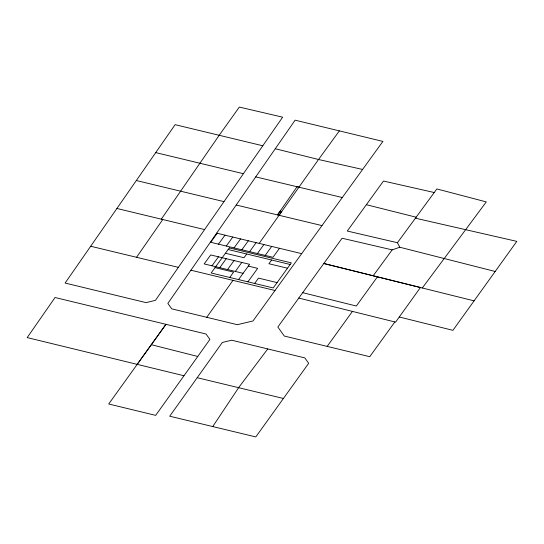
<?xml version="1.0" encoding="UTF-8"?>
<svg xmlns="http://www.w3.org/2000/svg" width="544" height="544" viewBox="0 0 544 544"><rect width="100%" height="100%" fill="white"/><g stroke="black" fill="none" stroke-linecap="round" stroke-linejoin="round"><path stroke-width="0.82" d="M212.752 426.557L238.809 387.41L267.75 348.928M262.786 145.778L175.12 124.671L65.117 283.05L146.078 302.627L155.434 300.363L282.642 117.178L239.333 107.08L219.191 135.293L161.303 219.164L204.592 229.582M136.537 257.298L162.785 219.524L116.919 208.474M190.917 270.212L295.12 120.17L382.888 141.413L252.96 320.987L237.327 324.693L171.734 308.836L167.844 303.423L190.917 270.212L275.033 290.503M279.065 215.295L281.758 211.453L280.16 211.079L277.515 214.921L297.058 186.748L342.298 197.526M259.162 243.399L318.532 159.501L339.361 130.886M206.761 317.295L232.988 280.364M197.764 356.463L209.909 339.422L206.02 334.009L55.046 297.514L27.2 337.593L183.974 375.754L197.764 356.463L151.327 344.699L108.712 403.995L155.672 415.371L183.974 375.754M197.193 377.706L222.346 342.441L231.696 340.211L304.81 357.898L308.679 363.297L255.796 436.92L169.701 416.201L197.193 377.706L283.404 398.466M151.327 344.699L165.954 324.326L137.183 364.358M422.307 287.994L486.282 201.906L436.859 188.938L415.412 218.192L516.8 241.373L452.921 330.33L399.282 316.996M217.199 233.288L210.698 242.277L272.979 257.285L279.48 248.295M218.484 244.154L224.985 235.164M211.97 265.805L218.47 256.816M226.27 246.031L232.771 237.041M219.756 267.682L226.256 258.692M234.056 247.908L240.557 238.918M227.542 269.559L234.042 260.569M241.842 249.778L248.343 240.788M229.738 277.454L233.6 272.116L215.023 267.641M246.697 254.007L244.004 257.734L225.427 253.252M235.321 271.436L241.822 262.446M249.628 251.654L256.129 242.665M238.571 279.582L249.608 264.323L210.684 254.939L204.184 263.928L243.107 273.312M257.407 253.531L263.908 244.542M265.193 255.408L271.694 246.418M247.914 281.84L257.666 268.355L248.322 266.104M254.653 283.458L258.516 278.12L277.086 282.601M271.612 260.012L268.913 263.738L287.49 268.219M495.203 271.476L399.772 247.234L392.17 249.873L342.081 238.231L277.848 327.012L284.24 336.022L369.764 356.687L394.842 321.953M399.772 247.234L397.419 242.712L347.283 231.044L383.486 181.05L434.234 192.522M327.168 346.392L352.437 311.413M298.772 298.064L395.583 322.13L420.444 287.524L377.42 276.848L356.327 306.027L302.688 292.665M373.177 275.774L392.17 249.873M397.419 242.712L416.153 217.212L366.377 204.7M362.603 169.463L318.532 159.501L275.271 148.743M255.728 176.888L298.914 187.19M236.205 205.02L321.994 225.59M155.72 152.599L243.392 173.706M136.32 180.526L223.992 201.627M216.641 233.152L301.682 253.647M228.12 249.526L290.183 264.486M90.671 246.248L178.344 267.356M474.089 300.859L323.802 263.5L377.42 276.848M229.289 247.914L211.16 272.979L273.224 287.939L291.353 262.874L229.289 247.914"/></g></svg>
